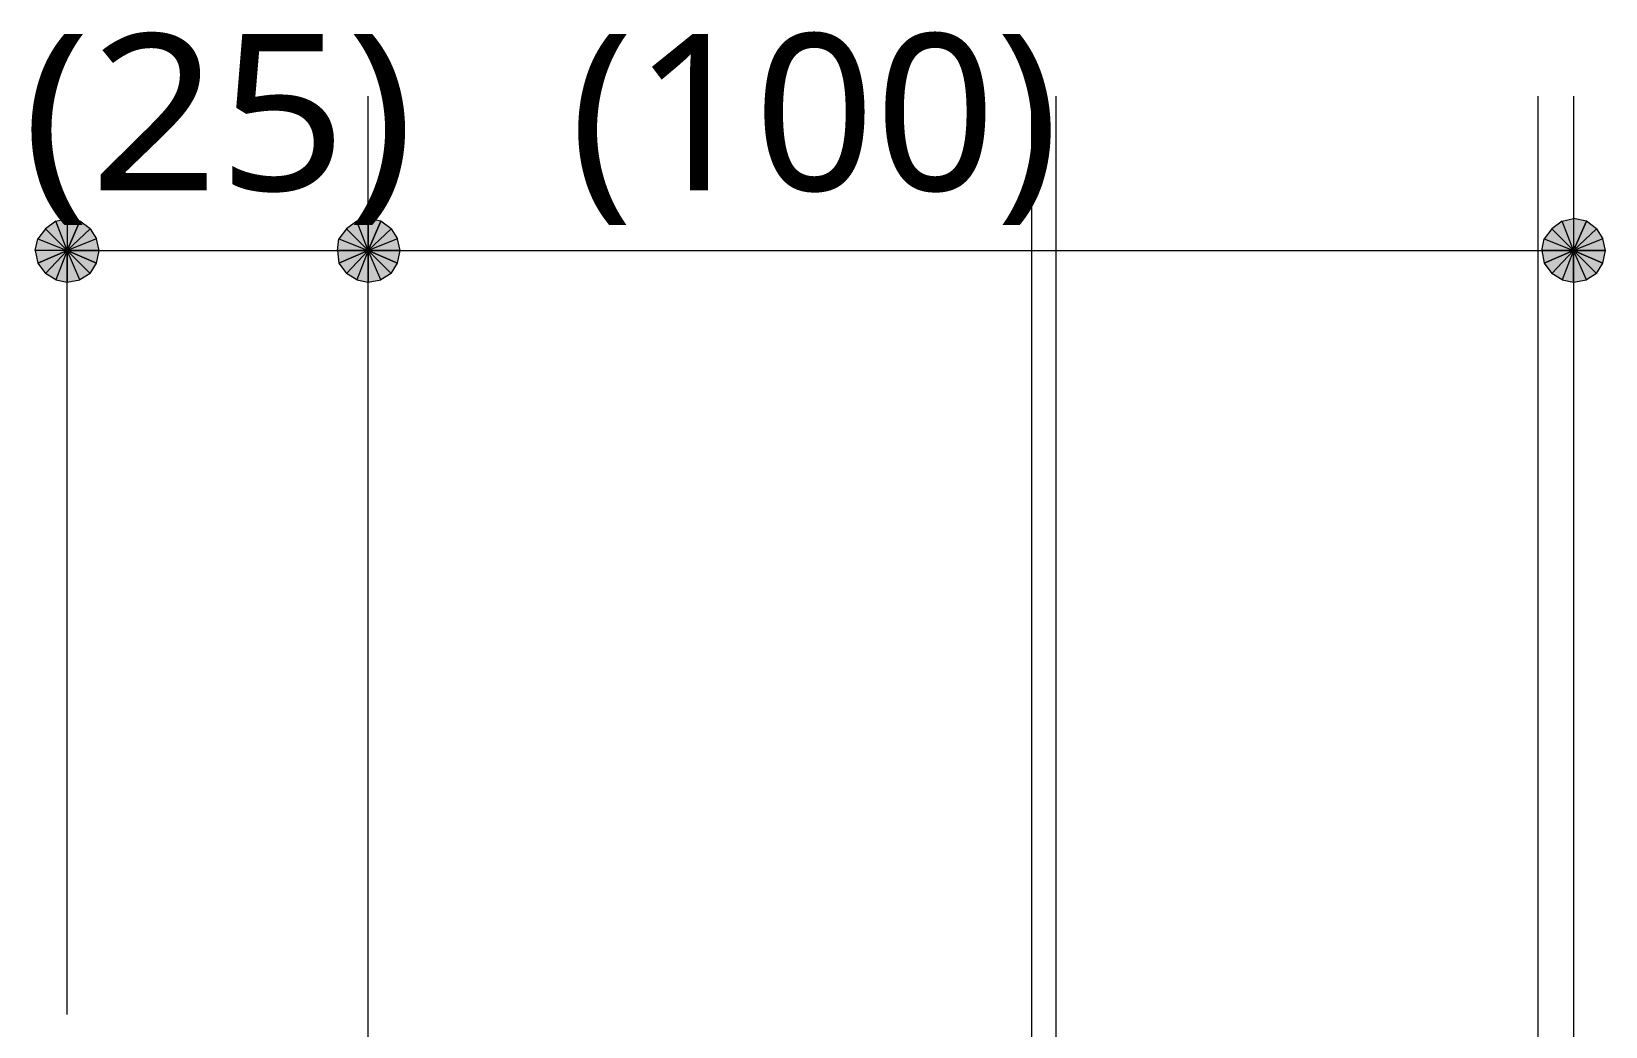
# Model space of a CAD drawing. Header units: millimetres. Extents: x 0 to 420, y 0 to 297.
# Drawn here: x 129.99 to 156.1, y 83.62 to 100.13 of the extents above; entities that cross this region are included whole.
import ezdxf
from ezdxf.enums import TextEntityAlignment as Align

# ---------------------------------------------------------------- set-up
doc = ezdxf.new("R2010")
doc.units = ezdxf.units.MM
doc.styles.add('kst32b', font='NotoSansJP-Variable.ttf')

msp = doc.modelspace()

# ---------------------------------------------------------------- hatches: boundary and pattern name
h = msp.add_hatch(color=7)
h.paths.add_polyline_path([(130.789, 96.986), (130.577, 97.028), (130.577, 96.499), (130.789, 96.986)])
h.paths.add_polyline_path([(130.577, 97.028), (130.577, 96.499), (130.387, 96.986), (130.577, 97.028)])
h.paths.add_polyline_path([(130.577, 96.499), (130.387, 96.986), (130.217, 96.859), (130.577, 96.499)])
h = msp.add_hatch(color=7)
h.paths.add_polyline_path([(131.106, 96.499), (131.064, 96.689), (130.577, 96.499), (131.106, 96.499)])
h.paths.add_polyline_path([(131.064, 96.689), (130.577, 96.499), (130.958, 96.859), (131.064, 96.689)])
h.paths.add_polyline_path([(130.577, 96.499), (130.958, 96.859), (130.789, 96.986), (130.577, 96.499)])
h = msp.add_hatch(color=7)
h.paths.add_polyline_path([(135.784, 96.986), (135.572, 97.028), (135.572, 96.499), (135.784, 96.986)])
h.paths.add_polyline_path([(135.572, 97.028), (135.572, 96.499), (135.382, 96.986), (135.572, 97.028)])
h.paths.add_polyline_path([(135.572, 96.499), (135.382, 96.986), (135.213, 96.859), (135.572, 96.499)])
h = msp.add_hatch(color=7)
h.paths.add_polyline_path([(136.102, 96.499), (136.059, 96.689), (135.572, 96.499), (136.102, 96.499)])
h.paths.add_polyline_path([(136.059, 96.689), (135.572, 96.499), (135.954, 96.859), (136.059, 96.689)])
h.paths.add_polyline_path([(135.572, 96.499), (135.954, 96.859), (135.784, 96.986), (135.572, 96.499)])
h = msp.add_hatch(color=7)
h.paths.add_polyline_path([(155.787, 96.986), (155.575, 97.028), (155.575, 96.499), (155.787, 96.986)])
h.paths.add_polyline_path([(155.575, 97.028), (155.575, 96.499), (155.385, 96.986), (155.575, 97.028)])
h.paths.add_polyline_path([(155.575, 96.499), (155.385, 96.986), (155.215, 96.859), (155.575, 96.499)])
h = msp.add_hatch(color=7)
h.paths.add_polyline_path([(156.104, 96.499), (156.062, 96.689), (155.575, 96.499), (156.104, 96.499)])
h.paths.add_polyline_path([(156.062, 96.689), (155.575, 96.499), (155.956, 96.859), (156.062, 96.689)])
h.paths.add_polyline_path([(155.575, 96.499), (155.956, 96.859), (155.787, 96.986), (155.575, 96.499)])
h = msp.add_hatch(color=7)
h.paths.add_polyline_path([(130.217, 96.859), (130.09, 96.689), (130.577, 96.499), (130.217, 96.859)])
h.paths.add_polyline_path([(130.09, 96.689), (130.577, 96.499), (130.048, 96.499), (130.09, 96.689)])
h.paths.add_polyline_path([(130.577, 96.499), (130.048, 96.499), (130.09, 96.287), (130.577, 96.499)])
h = msp.add_hatch(color=7)
h.paths.add_polyline_path([(135.213, 96.859), (135.086, 96.689), (135.572, 96.499), (135.213, 96.859)])
h.paths.add_polyline_path([(135.086, 96.689), (135.572, 96.499), (135.065, 96.499), (135.086, 96.689)])
h.paths.add_polyline_path([(135.572, 96.499), (135.065, 96.499), (135.086, 96.287), (135.572, 96.499)])
h = msp.add_hatch(color=7)
h.paths.add_polyline_path([(155.215, 96.859), (155.088, 96.689), (155.575, 96.499), (155.215, 96.859)])
h.paths.add_polyline_path([(155.088, 96.689), (155.575, 96.499), (155.046, 96.499), (155.088, 96.689)])
h.paths.add_polyline_path([(155.575, 96.499), (155.046, 96.499), (155.088, 96.287), (155.575, 96.499)])
h = msp.add_hatch(color=7)
h.paths.add_polyline_path([(130.09, 96.287), (130.217, 96.118), (130.577, 96.499), (130.09, 96.287)])
h.paths.add_polyline_path([(130.217, 96.118), (130.577, 96.499), (130.387, 96.012), (130.217, 96.118)])
h.paths.add_polyline_path([(130.577, 96.499), (130.387, 96.012), (130.577, 95.97), (130.577, 96.499)])
h = msp.add_hatch(color=7)
h.paths.add_polyline_path([(130.577, 95.97), (130.789, 96.012), (130.577, 96.499), (130.577, 95.97)])
h.paths.add_polyline_path([(130.789, 96.012), (130.577, 96.499), (130.958, 96.118), (130.789, 96.012)])
h.paths.add_polyline_path([(130.577, 96.499), (130.958, 96.118), (131.064, 96.287), (130.577, 96.499)])
for points in [[(131.064, 96.287), (131.106, 96.499), (130.577, 96.499), (131.064, 96.287)], [(136.059, 96.287), (136.102, 96.499), (135.572, 96.499), (136.059, 96.287)], [(156.062, 96.287), (156.104, 96.499), (155.575, 96.499), (156.062, 96.287)]]:
    msp.add_hatch(color=7).paths.add_polyline_path(points)
h = msp.add_hatch(color=7)
h.paths.add_polyline_path([(135.086, 96.287), (135.213, 96.118), (135.572, 96.499), (135.086, 96.287)])
h.paths.add_polyline_path([(135.213, 96.118), (135.572, 96.499), (135.382, 96.012), (135.213, 96.118)])
h.paths.add_polyline_path([(135.572, 96.499), (135.382, 96.012), (135.572, 95.97), (135.572, 96.499)])
h = msp.add_hatch(color=7)
h.paths.add_polyline_path([(135.572, 95.97), (135.784, 96.012), (135.572, 96.499), (135.572, 95.97)])
h.paths.add_polyline_path([(135.784, 96.012), (135.572, 96.499), (135.954, 96.118), (135.784, 96.012)])
h.paths.add_polyline_path([(135.572, 96.499), (135.954, 96.118), (136.059, 96.287), (135.572, 96.499)])
h = msp.add_hatch(color=7)
h.paths.add_polyline_path([(155.088, 96.287), (155.215, 96.118), (155.575, 96.499), (155.088, 96.287)])
h.paths.add_polyline_path([(155.215, 96.118), (155.575, 96.499), (155.385, 96.012), (155.215, 96.118)])
h.paths.add_polyline_path([(155.575, 96.499), (155.385, 96.012), (155.575, 95.97), (155.575, 96.499)])
h = msp.add_hatch(color=7)
h.paths.add_polyline_path([(155.575, 95.97), (155.787, 96.012), (155.575, 96.499), (155.575, 95.97)])
h.paths.add_polyline_path([(155.787, 96.012), (155.575, 96.499), (155.956, 96.118), (155.787, 96.012)])
h.paths.add_polyline_path([(155.575, 96.499), (155.956, 96.118), (156.062, 96.287), (155.575, 96.499)])

# ---------------------------------------------------------------- linework, layer by layer
at = {"lineweight": 13}
for points in [[(135.572, 71.459), (135.572, 99.06)], [(146.579, 99.06), (146.579, 71.755)], [(146.981, 99.06), (146.981, 68.644)], [(154.982, 99.06), (154.982, 68.644)], [(155.575, 99.06), (155.575, 66.082)], [(130.577, 83.82), (130.577, 96.499)], [(130.577, 96.499), (135.572, 96.499), (155.575, 96.499)]]:
    msp.add_lwpolyline(points, dxfattribs=at)
at = {"lineweight": 0}
for points in [[(130.577, 96.499), (130.387, 96.986), (130.217, 96.859)], [(130.577, 97.028), (130.577, 96.499), (130.387, 96.986)], [(130.789, 96.986), (130.577, 97.028), (130.577, 96.499)], [(130.577, 96.499), (130.958, 96.859), (130.789, 96.986)], [(135.572, 96.499), (135.382, 96.986), (135.213, 96.859)], [(135.572, 97.028), (135.572, 96.499), (135.382, 96.986)], [(135.784, 96.986), (135.572, 97.028), (135.572, 96.499)], [(135.572, 96.499), (135.954, 96.859), (135.784, 96.986)], [(155.575, 96.499), (155.385, 96.986), (155.215, 96.859)], [(155.575, 97.028), (155.575, 96.499), (155.385, 96.986)], [(155.787, 96.986), (155.575, 97.028), (155.575, 96.499)], [(155.575, 96.499), (155.956, 96.859), (155.787, 96.986)], [(130.09, 96.689), (130.577, 96.499), (130.048, 96.499)], [(130.217, 96.859), (130.09, 96.689), (130.577, 96.499)], [(131.064, 96.689), (130.577, 96.499), (130.958, 96.859)], [(131.106, 96.499), (131.064, 96.689), (130.577, 96.499)], [(135.086, 96.689), (135.572, 96.499), (135.065, 96.499)], [(135.213, 96.859), (135.086, 96.689), (135.572, 96.499)], [(136.059, 96.689), (135.572, 96.499), (135.954, 96.859)], [(136.102, 96.499), (136.059, 96.689), (135.572, 96.499)], [(155.088, 96.689), (155.575, 96.499), (155.046, 96.499)], [(155.215, 96.859), (155.088, 96.689), (155.575, 96.499)], [(156.062, 96.689), (155.575, 96.499), (155.956, 96.859)], [(156.104, 96.499), (156.062, 96.689), (155.575, 96.499)], [(130.577, 96.499), (130.048, 96.499), (130.09, 96.287)], [(130.09, 96.287), (130.217, 96.118), (130.577, 96.499)], [(130.217, 96.118), (130.577, 96.499), (130.387, 96.012)], [(130.577, 96.499), (130.387, 96.012), (130.577, 95.97)], [(130.577, 95.97), (130.789, 96.012), (130.577, 96.499)], [(130.789, 96.012), (130.577, 96.499), (130.958, 96.118)], [(130.577, 96.499), (130.958, 96.118), (131.064, 96.287)], [(131.064, 96.287), (131.106, 96.499), (130.577, 96.499)], [(135.572, 96.499), (135.065, 96.499), (135.086, 96.287)], [(135.086, 96.287), (135.213, 96.118), (135.572, 96.499)], [(135.213, 96.118), (135.572, 96.499), (135.382, 96.012)], [(135.572, 96.499), (135.382, 96.012), (135.572, 95.97)], [(135.572, 95.97), (135.784, 96.012), (135.572, 96.499)], [(135.784, 96.012), (135.572, 96.499), (135.954, 96.118)], [(135.572, 96.499), (135.954, 96.118), (136.059, 96.287)], [(136.059, 96.287), (136.102, 96.499), (135.572, 96.499)], [(155.575, 96.499), (155.046, 96.499), (155.088, 96.287)], [(155.088, 96.287), (155.215, 96.118), (155.575, 96.499)], [(155.215, 96.118), (155.575, 96.499), (155.385, 96.012)], [(155.575, 96.499), (155.385, 96.012), (155.575, 95.97)], [(155.575, 95.97), (155.787, 96.012), (155.575, 96.499)], [(155.787, 96.012), (155.575, 96.499), (155.956, 96.118)], [(155.575, 96.499), (155.956, 96.118), (156.062, 96.287)], [(156.062, 96.287), (156.104, 96.499), (155.575, 96.499)]]:
    msp.add_lwpolyline(points, close=True, dxfattribs=at)

# ---------------------------------------------------------------- texts
at = {"style": 'kst32b'}
for s, p, p2 in [('(25)', (129.836, 97.494), (136.334, 97.494)), ('(100)', (138.917, 97.494), (147.038, 97.494))]:
    msp.add_text(s, height=2.5989, dxfattribs=at).set_placement(p, p2, align=Align.FIT)

doc.saveas('drawing.dxf')
